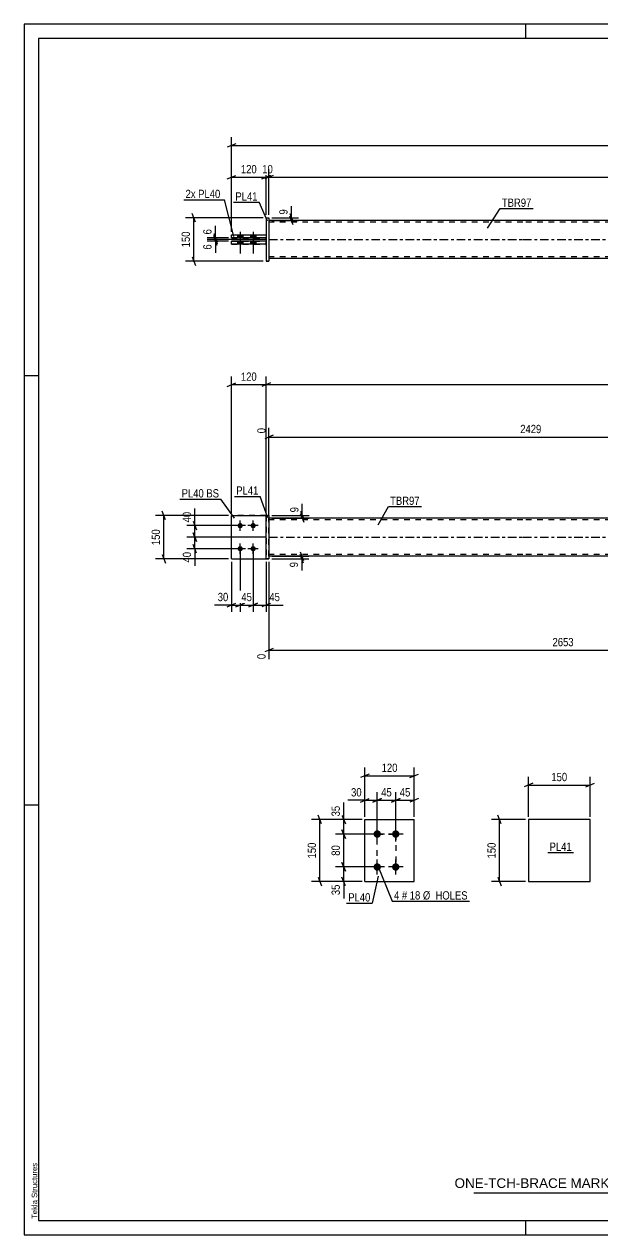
# Model space of a CAD drawing. Header units: millimetres. Extents: x 0 to 594, y 0 to 420.
# Drawn here: x 0 to 200.7, y 0 to 420 of the extents above; entities that cross this region are included whole.
import ezdxf

# ---------------------------------------------------------------- set-up
doc = ezdxf.new("R2010")
doc.units = ezdxf.units.MM
doc.linetypes.add('DXK_LINE_DOT2', pattern=[3.9198, 1.9599, -1.9599])
doc.linetypes.add('DXK_LINE_DOT3', pattern=[5.9187, 2.979, -0.9799, 0.9799, -0.9799])
doc.styles.add('Arial', font='ARIAL.TTF', dxfattribs={"height": 0.2})
doc.styles.add('Arial Narrow', font='ARIALN.TTF', dxfattribs={"height": 0.2})

# ---------------------------------------------------------------- blocks, each defined once
blk = doc.blocks.new('Unknown-582685858-1127')
at = {"color": 5, "linetype": 'Continuous'}
for p, q in [((594, 420), (0, 420)), ((0, 420), (0, 0)), ((174, 415), (174, 420)), ((589, 415), (5, 415)), ((5, 415), (5, 5)), ((5, 298), (0, 298)), ((5, 149), (0, 149)), ((5, 5), (589, 5)), ((174, 0), (174, 5)), ((0, 0), (594, 0))]:
    blk.add_line(p, q, dxfattribs=at)
at = {"color": 174, "linetype": 'Continuous', "style": 'Arial'}
blk.add_text('Tekla Structures', height=1.9102, rotation=90, dxfattribs=at).set_placement((4.5, 5.5))
blk = doc.blocks.new('Bolt-582685858-2203 - 2164')
at = {"linetype": 'Continuous'}
for points in [[(122.45, 137.75), (122.18, 137.78), (121.93, 137.86), (121.7, 138), (121.5, 138.18), (121.34, 138.4), (121.23, 138.64), (121.17, 138.9), (121.17, 139.17), (121.23, 139.44), (121.34, 139.68), (121.5, 139.9), (121.7, 140.08), (121.93, 140.21), (122.18, 140.3), (122.45, 140.32), (122.72, 140.3), (122.97, 140.21), (123.21, 140.08), (123.41, 139.9), (123.56, 139.68), (123.67, 139.44), (123.73, 139.17), (123.73, 138.9), (123.67, 138.64), (123.56, 138.4), (123.41, 138.18), (123.21, 138), (122.97, 137.86), (122.72, 137.78)], [(128.88, 137.75), (128.61, 137.78), (128.36, 137.86), (128.12, 138), (127.92, 138.18), (127.77, 138.4), (127.66, 138.64), (127.6, 138.9), (127.6, 139.17), (127.66, 139.44), (127.77, 139.68), (127.92, 139.9), (128.12, 140.08), (128.36, 140.21), (128.61, 140.3), (128.88, 140.32), (129.15, 140.3), (129.4, 140.21), (129.64, 140.08), (129.84, 139.9), (129.99, 139.68), (130.1, 139.44), (130.16, 139.17), (130.16, 138.9), (130.1, 138.64), (129.99, 138.4), (129.84, 138.18), (129.64, 138), (129.4, 137.86), (129.15, 137.78)], [(122.45, 126.32), (122.18, 126.35), (121.93, 126.43), (121.7, 126.57), (121.5, 126.75), (121.34, 126.97), (121.23, 127.21), (121.17, 127.47), (121.17, 127.74), (121.23, 128.01), (121.34, 128.25), (121.5, 128.47), (121.7, 128.65), (121.93, 128.78), (122.18, 128.87), (122.45, 128.9), (122.72, 128.87), (122.97, 128.78), (123.21, 128.65), (123.41, 128.47), (123.56, 128.25), (123.67, 128.01), (123.73, 127.74), (123.73, 127.47), (123.67, 127.21), (123.56, 126.97), (123.41, 126.75), (123.21, 126.57), (122.97, 126.43), (122.72, 126.35)], [(128.88, 126.32), (128.61, 126.35), (128.36, 126.43), (128.12, 126.57), (127.92, 126.75), (127.77, 126.97), (127.66, 127.21), (127.6, 127.47), (127.6, 127.74), (127.66, 128.01), (127.77, 128.25), (127.92, 128.47), (128.12, 128.65), (128.36, 128.78), (128.61, 128.87), (128.88, 128.9), (129.15, 128.87), (129.4, 128.78), (129.64, 128.65), (129.84, 128.47), (129.99, 128.25), (130.1, 128.01), (130.16, 127.74), (130.16, 127.47), (130.1, 127.21), (129.99, 126.97), (129.84, 126.75), (129.64, 126.57), (129.4, 126.43), (129.15, 126.35)]]:
    blk.add_hatch(color=1, dxfattribs=at).paths.add_polyline_path(points)
at = {"color": 1, "linetype": 'Continuous'}
for p, q in [((125.02, 139.04), (119.88, 139.04)), ((122.45, 136.47), (122.45, 141.61)), ((131.45, 139.04), (126.31, 139.04)), ((128.88, 136.47), (128.88, 141.61)), ((125.02, 127.61), (119.88, 127.61)), ((122.45, 125.04), (122.45, 130.18)), ((131.45, 127.61), (126.31, 127.61)), ((128.88, 125.04), (128.88, 130.18))]:
    blk.add_line(p, q, dxfattribs=at)
blk = doc.blocks.new('Part-582685858-2170 - 2164')
at = {"color": 2, "linetype": 'Continuous'}
for p, q in [((118.17, 122.61), (118.17, 144.04)), ((118.17, 144.04), (135.31, 144.04)), ((135.31, 122.61), (135.31, 144.04)), ((118.17, 122.61), (118.17, 122.61)), ((118.17, 122.61), (135.31, 122.61)), ((135.31, 122.61), (135.31, 122.61))]:
    blk.add_line(p, q, dxfattribs=at)
at = {"color": 7, "linetype": 'DXK_LINE_DOT2'}
for p, q in [((118.17, 144.04), (135.31, 144.04)), ((118.17, 122.61), (118.17, 122.61)), ((118.17, 122.61), (135.31, 122.61)), ((135.31, 122.61), (135.31, 122.61))]:
    blk.add_line(p, q, dxfattribs=at)
blk = doc.blocks.new('Part-582685858-1703 - 1672')
at = {"color": 2, "linetype": 'Continuous'}
for p, q in [((71.91, 234.53), (71.91, 249.53)), ((71.91, 249.53), (83.91, 249.53)), ((71.91, 234.53), (71.91, 234.53)), ((71.91, 234.53), (83.91, 234.53))]:
    blk.add_line(p, q, dxfattribs=at)
at = {"color": 7, "linetype": 'DXK_LINE_DOT2'}
for p, q in [((83.91, 249.53), (71.91, 249.53)), ((83.91, 249.53), (83.91, 234.53)), ((71.91, 234.53), (71.91, 234.53)), ((71.91, 234.53), (83.91, 234.53)), ((83.91, 234.53), (83.91, 234.53))]:
    blk.add_line(p, q, dxfattribs=at)
blk = doc.blocks.new('Part-582685858-1683 - 1672')
at = {"linetype": 'Continuous'}
blk.add_hatch(color=2, dxfattribs=at).paths.add_polyline_path([(473.2, 235.43), (472.4, 236.83), (474, 236.83)])
at = {"color": 2, "linetype": 'Continuous'}
for p, q in [((172.91, 248.63), (84.91, 248.63)), ((415.1, 248.63), (173.01, 248.63)), ((503.2, 248.63), (415.2, 248.63)), ((172.91, 235.43), (84.91, 235.43)), ((415.1, 235.43), (173.01, 235.43)), ((503.2, 235.43), (415.2, 235.43)), ((473.2, 235.43), (472.4, 236.83)), ((472.4, 236.83), (474, 236.83)), ((474, 236.83), (473.2, 235.43))]:
    blk.add_line(p, q, dxfattribs=at)
at = {"color": 7, "linetype": 'DXK_LINE_DOT2'}
for p, q in [((84.91, 235.43), (84.91, 248.63)), ((172.91, 248.03), (84.91, 248.03)), ((415.1, 248.03), (173.01, 248.03)), ((271.25, 248.63), (271.25, 248.03)), ((300.31, 248.63), (300.31, 248.03)), ((503.2, 248.03), (415.2, 248.03)), ((503.2, 235.43), (503.2, 248.63)), ((172.91, 236.03), (84.91, 236.03)), ((415.1, 236.03), (173.01, 236.03)), ((287.81, 235.43), (287.81, 236.03)), ((316.87, 235.43), (316.87, 236.03)), ((503.2, 236.03), (415.2, 236.03))]:
    blk.add_line(p, q, dxfattribs=at)
at = {"color": 7, "linetype": 'DXK_LINE_DOT3'}
for p, q in [((84.91, 242.03), (172.91, 242.03)), ((173.01, 242.03), (415.1, 242.03)), ((415.2, 242.03), (503.2, 242.03))]:
    blk.add_line(p, q, dxfattribs=at)
at = {"color": 2, "linetype": 'Continuous'}
blk.add_circle((473.2, 236.33), 1, dxfattribs=at)
blk = doc.blocks.new('Part-582685858-1708 - 1672')
at = {"color": 7, "linetype": 'DXK_LINE_DOT2'}
for p, q in [((71.91, 234.53), (71.91, 249.53)), ((71.91, 249.53), (83.91, 249.53)), ((83.91, 249.53), (71.91, 249.53)), ((83.91, 249.53), (83.91, 234.53)), ((71.91, 234.53), (71.91, 234.53)), ((71.91, 234.53), (83.91, 234.53)), ((71.91, 234.53), (83.91, 234.53)), ((83.91, 234.53), (83.91, 234.53))]:
    blk.add_line(p, q, dxfattribs=at)
blk = doc.blocks.new('Part-582685858-1713 - 1672')
at = {"color": 2, "linetype": 'Continuous'}
for p, q in [((83.91, 249.53), (84.91, 249.53)), ((83.91, 234.53), (83.91, 249.53)), ((84.91, 249.53), (84.91, 249.53)), ((84.91, 249.53), (84.91, 234.53)), ((83.91, 234.53), (84.91, 234.53))]:
    blk.add_line(p, q, dxfattribs=at)
at = {"color": 7, "linetype": 'DXK_LINE_DOT2'}
for p, q in [((83.91, 249.53), (84.91, 249.53)), ((84.91, 234.53), (83.91, 234.53)), ((83.91, 234.53), (83.91, 234.53)), ((84.91, 234.53), (84.91, 234.53))]:
    blk.add_line(p, q, dxfattribs=at)
blk = doc.blocks.new('Bolt-582685858-1720 - 1672')
at = {"linetype": 'Continuous'}
for points in [[(74.91, 245.13), (74.73, 245.15), (74.55, 245.2), (74.38, 245.3), (74.24, 245.42), (74.13, 245.58), (74.06, 245.75), (74.02, 245.93), (74.02, 246.12), (74.06, 246.31), (74.13, 246.48), (74.24, 246.63), (74.38, 246.76), (74.55, 246.85), (74.73, 246.91), (74.91, 246.93), (75.1, 246.91), (75.28, 246.85), (75.44, 246.76), (75.58, 246.63), (75.69, 246.48), (75.77, 246.31), (75.81, 246.12), (75.81, 245.93), (75.77, 245.75), (75.69, 245.58), (75.58, 245.42), (75.44, 245.3), (75.28, 245.2), (75.1, 245.15)], [(79.41, 245.13), (79.23, 245.15), (79.05, 245.2), (78.88, 245.3), (78.74, 245.42), (78.63, 245.58), (78.56, 245.75), (78.52, 245.93), (78.52, 246.12), (78.56, 246.31), (78.63, 246.48), (78.74, 246.63), (78.88, 246.76), (79.05, 246.85), (79.23, 246.91), (79.41, 246.93), (79.6, 246.91), (79.78, 246.85), (79.94, 246.76), (80.08, 246.63), (80.19, 246.48), (80.27, 246.31), (80.31, 246.12), (80.31, 245.93), (80.27, 245.75), (80.19, 245.58), (80.08, 245.42), (79.94, 245.3), (79.78, 245.2), (79.6, 245.15)], [(74.91, 237.13), (74.73, 237.15), (74.55, 237.2), (74.38, 237.3), (74.24, 237.42), (74.13, 237.58), (74.06, 237.75), (74.02, 237.93), (74.02, 238.12), (74.06, 238.31), (74.13, 238.48), (74.24, 238.63), (74.38, 238.76), (74.55, 238.85), (74.73, 238.91), (74.91, 238.93), (75.1, 238.91), (75.28, 238.85), (75.44, 238.76), (75.58, 238.63), (75.69, 238.48), (75.77, 238.31), (75.81, 238.12), (75.81, 237.93), (75.77, 237.75), (75.69, 237.58), (75.58, 237.42), (75.44, 237.3), (75.28, 237.2), (75.1, 237.15)], [(79.41, 237.13), (79.23, 237.15), (79.05, 237.2), (78.88, 237.3), (78.74, 237.42), (78.63, 237.58), (78.56, 237.75), (78.52, 237.93), (78.52, 238.12), (78.56, 238.31), (78.63, 238.48), (78.74, 238.63), (78.88, 238.76), (79.05, 238.85), (79.23, 238.91), (79.41, 238.93), (79.6, 238.91), (79.78, 238.85), (79.94, 238.76), (80.08, 238.63), (80.19, 238.48), (80.27, 238.31), (80.31, 238.12), (80.31, 237.93), (80.27, 237.75), (80.19, 237.58), (80.08, 237.42), (79.94, 237.3), (79.78, 237.2), (79.6, 237.15)]]:
    blk.add_hatch(color=1, dxfattribs=at).paths.add_polyline_path(points)
at = {"color": 1, "linetype": 'Continuous'}
for p, q in [((74.91, 244.23), (74.91, 247.83)), ((79.41, 244.23), (79.41, 247.83)), ((76.71, 246.03), (73.11, 246.03)), ((81.21, 246.03), (77.61, 246.03)), ((74.91, 236.23), (74.91, 239.83)), ((79.41, 236.23), (79.41, 239.83)), ((76.71, 238.03), (73.11, 238.03)), ((81.21, 238.03), (77.61, 238.03))]:
    blk.add_line(p, q, dxfattribs=at)
blk = doc.blocks.new('Bolt-582685858-1368 - 1364')
at = {"linetype": 'Continuous'}
for points in [[(74.01, 345.94), (75.81, 345.94), (75.81, 346.94), (74.01, 346.94)], [(74.01, 345.94), (75.81, 345.94), (75.81, 346.94), (74.01, 346.94)], [(74.01, 343.74), (75.81, 343.74), (75.81, 344.74), (74.01, 344.74)], [(74.01, 343.74), (75.81, 343.74), (75.81, 344.74), (74.01, 344.74)], [(78.51, 345.94), (80.31, 345.94), (80.31, 346.94), (78.51, 346.94)], [(78.51, 345.94), (80.31, 345.94), (80.31, 346.94), (78.51, 346.94)], [(78.51, 343.74), (80.31, 343.74), (80.31, 344.74), (78.51, 344.74)], [(78.51, 343.74), (80.31, 343.74), (80.31, 344.74), (78.51, 344.74)]]:
    blk.add_hatch(color=1, dxfattribs=at).paths.add_polyline_path(points)
at = {"color": 1, "linetype": 'Continuous'}
for p, q in [((74.01, 346.94), (74.01, 345.94)), ((74.01, 346.94), (74.01, 345.94)), ((74.01, 344.74), (74.01, 343.74)), ((74.01, 344.74), (74.01, 343.74)), ((74.91, 347.94), (74.91, 340.44)), ((74.91, 347.94), (74.91, 340.44)), ((75.81, 346.94), (75.81, 345.94)), ((75.81, 346.94), (75.81, 345.94)), ((75.81, 344.74), (75.81, 343.74)), ((75.81, 344.74), (75.81, 343.74)), ((78.51, 346.94), (78.51, 345.94)), ((78.51, 346.94), (78.51, 345.94)), ((78.51, 344.74), (78.51, 343.74)), ((78.51, 344.74), (78.51, 343.74)), ((79.41, 347.94), (79.41, 340.44)), ((79.41, 347.94), (79.41, 340.44)), ((80.31, 346.94), (80.31, 345.94)), ((80.31, 346.94), (80.31, 345.94)), ((80.31, 344.74), (80.31, 343.74)), ((80.31, 344.74), (80.31, 343.74))]:
    blk.add_line(p, q, dxfattribs=at)
blk = doc.blocks.new('Part-582685858-1402 - 1364')
at = {"linetype": 'Continuous'}
blk.add_hatch(color=2, dxfattribs=at).paths.add_polyline_path([(473.2, 345.34), (472.4, 346.74), (474, 346.74)])
at = {"color": 2, "linetype": 'Continuous'}
for p, q in [((172.91, 351.94), (84.91, 351.94)), ((415.1, 351.94), (173.01, 351.94)), ((503.2, 351.94), (415.2, 351.94)), ((271.25, 345.94), (271.25, 346.04)), ((271.25, 346.04), (271.25, 346.04)), ((271.25, 346.04), (300.31, 346.04)), ((271.25, 344.64), (271.25, 344.74)), ((271.25, 344.64), (300.31, 344.64)), ((287.81, 346.04), (287.81, 345.94)), ((287.81, 344.64), (287.81, 344.74)), ((300.31, 346.04), (300.31, 344.64)), ((473.2, 345.34), (472.4, 346.74)), ((472.4, 346.74), (474, 346.74)), ((474, 346.74), (473.2, 345.34)), ((172.91, 338.74), (84.91, 338.74)), ((415.1, 338.74), (173.01, 338.74)), ((503.2, 338.74), (415.2, 338.74))]:
    blk.add_line(p, q, dxfattribs=at)
at = {"color": 7, "linetype": 'DXK_LINE_DOT2'}
for p, q in [((84.91, 351.94), (84.91, 338.74)), ((172.91, 351.34), (84.91, 351.34)), ((415.1, 351.34), (173.01, 351.34)), ((503.2, 351.34), (415.2, 351.34)), ((503.2, 338.74), (503.2, 351.94)), ((271.25, 344.74), (271.25, 346.04)), ((271.25, 346.04), (300.31, 346.04)), ((271.25, 344.64), (300.31, 344.64)), ((287.81, 346.04), (316.87, 346.04)), ((287.81, 346.04), (287.81, 346.04)), ((287.81, 346.04), (316.87, 346.04)), ((287.81, 345.94), (287.81, 346.04)), ((287.81, 344.74), (287.81, 345.94)), ((287.81, 344.64), (287.81, 344.64)), ((287.81, 344.64), (287.81, 344.64)), ((316.87, 344.64), (287.81, 344.64)), ((287.81, 344.64), (316.87, 344.64)), ((316.87, 346.04), (316.87, 344.64)), ((172.91, 339.34), (84.91, 339.34)), ((415.1, 339.34), (173.01, 339.34)), ((503.2, 339.34), (415.2, 339.34))]:
    blk.add_line(p, q, dxfattribs=at)
at = {"color": 7, "linetype": 'DXK_LINE_DOT3'}
for p, q in [((84.91, 345.34), (172.91, 345.34)), ((173.01, 345.34), (415.1, 345.34)), ((415.2, 345.34), (503.2, 345.34))]:
    blk.add_line(p, q, dxfattribs=at)
at = {"color": 2, "linetype": 'Continuous'}
blk.add_circle((473.2, 346.24), 1, dxfattribs=at)
blk = doc.blocks.new('Part-582685858-1442 - 1364')
at = {"color": 2, "linetype": 'Continuous'}
for p, q in [((71.91, 343.74), (71.91, 344.74)), ((83.91, 344.74), (71.91, 344.74)), ((83.91, 343.74), (83.91, 344.74)), ((71.91, 343.74), (71.91, 343.74)), ((83.91, 343.74), (71.91, 343.74)), ((83.91, 343.74), (83.91, 343.74))]:
    blk.add_line(p, q, dxfattribs=at)
at = {"color": 7, "linetype": 'DXK_LINE_DOT2'}
for p, q in [((71.91, 344.74), (83.91, 344.74)), ((71.91, 343.74), (83.91, 343.74))]:
    blk.add_line(p, q, dxfattribs=at)
blk = doc.blocks.new('Part-582685858-1447 - 1364')
at = {"color": 2, "linetype": 'Continuous'}
for p, q in [((71.91, 345.94), (71.91, 346.94)), ((71.91, 346.94), (83.91, 346.94)), ((71.91, 345.94), (71.91, 345.94)), ((83.91, 345.94), (71.91, 345.94)), ((83.91, 346.94), (83.91, 345.94)), ((83.91, 345.94), (83.91, 345.94))]:
    blk.add_line(p, q, dxfattribs=at)
at = {"color": 7, "linetype": 'DXK_LINE_DOT2'}
for p, q in [((71.91, 346.94), (83.91, 346.94)), ((71.91, 345.94), (83.91, 345.94))]:
    blk.add_line(p, q, dxfattribs=at)
blk = doc.blocks.new('Part-582685858-1452 - 1364')
at = {"color": 2, "linetype": 'Continuous'}
for p, q in [((83.91, 352.84), (84.91, 352.84)), ((83.91, 352.84), (83.91, 337.84)), ((84.91, 352.84), (84.91, 352.84)), ((84.91, 352.84), (84.91, 337.84)), ((84.91, 337.84), (83.91, 337.84)), ((83.91, 337.84), (83.91, 337.84))]:
    blk.add_line(p, q, dxfattribs=at)
at = {"color": 7, "linetype": 'DXK_LINE_DOT2'}
for p, q in [((83.91, 352.84), (84.91, 352.84)), ((83.91, 337.84), (84.91, 337.84)), ((83.91, 337.84), (83.91, 337.84))]:
    blk.add_line(p, q, dxfattribs=at)
blk = doc.blocks.new('Part-582685858-2411 - 2407')
at = {"color": 2, "linetype": 'Continuous'}
for p, q in [((196.32, 144.04), (174.89, 144.04)), ((174.89, 144.04), (174.89, 122.61)), ((196.32, 122.61), (196.32, 144.04)), ((174.89, 122.61), (196.32, 122.61))]:
    blk.add_line(p, q, dxfattribs=at)
blk = doc.blocks.new('Rectangle-582685858-2393 - 2164')
at = {"color": 1, "linetype": 'DXK_LINE_DOT2'}
blk.add_lwpolyline([(122.45, 139.04), (128.88, 139.04), (128.88, 127.61), (122.45, 127.61), (122.45, 139.04)], close=True, dxfattribs=at)
blk = doc.blocks.new('StraightDimension-582685858-2303 - 2164')
at = {"color": 7, "linetype": 'Continuous'}
for p, q in [((117.17, 144.04), (107.97, 144.04)), ((110.22, 145.54), (111.42, 142.54)), ((110.82, 139.04), (110.82, 144.04)), ((121.45, 139.04), (107.97, 139.04)), ((111.42, 137.54), (110.22, 140.54))]:
    blk.add_line(p, q, dxfattribs=at)
at = {"color": 0}
blk.add_wipeout([(110.07, 149.42), (105.87, 149.42), (105.87, 144.56), (110.07, 144.56)], dxfattribs=at)
at = {"color": 7, "linetype": 'Continuous'}
blk.add_line((110.82, 144.04), (110.82, 149.94), dxfattribs=at)
blk.add_line((110.82, 144.04), (110.82, 149.94), dxfattribs=at)
at = {"color": 3, "style": 'Arial Narrow'}
blk.add_text('35', height=2.863, rotation=90.0002, dxfattribs=at).set_placement((109.47, 145.16))
blk = doc.blocks.new('StraightDimension-582685858-2280 - 2164')
at = {"color": 7, "linetype": 'Continuous'}
for p, q in [((121.45, 127.61), (107.97, 127.61)), ((110.22, 129.11), (111.42, 126.11)), ((110.82, 122.61), (110.82, 127.61)), ((117.17, 122.61), (107.97, 122.61)), ((111.42, 121.11), (110.22, 124.11))]:
    blk.add_line(p, q, dxfattribs=at)
at = {"color": 0}
blk.add_wipeout([(110.07, 122.08), (105.87, 122.08), (105.87, 117.23), (110.07, 117.23)], dxfattribs=at)
at = {"color": 7, "linetype": 'Continuous'}
blk.add_line((110.82, 122.61), (110.82, 116.7), dxfattribs=at)
blk.add_line((110.82, 122.61), (110.82, 116.7), dxfattribs=at)
at = {"color": 3, "style": 'Arial Narrow'}
blk.add_text('35', height=2.863, rotation=90.0002, dxfattribs=at).set_placement((109.47, 117.83))
blk = doc.blocks.new('StraightDimension-582685858-2293 - 2164')
at = {"color": 7, "linetype": 'Continuous'}
for p, q in [((121.45, 139.04), (107.97, 139.04)), ((110.22, 140.54), (111.42, 137.54)), ((110.82, 127.61), (110.82, 139.04)), ((121.45, 127.61), (107.97, 127.61)), ((111.42, 126.11), (110.22, 129.11))]:
    blk.add_line(p, q, dxfattribs=at)
at = {"color": 0}
blk.add_wipeout([(110.07, 135.75), (105.87, 135.75), (105.87, 130.9), (110.07, 130.9)], dxfattribs=at)
at = {"color": 3, "style": 'Arial Narrow'}
blk.add_text('80', height=2.863, rotation=90.0002, dxfattribs=at).set_placement((109.47, 131.5))
blk = doc.blocks.new('StraightDimension-582685858-2317 - 2164')
at = {"color": 7, "linetype": 'Continuous'}
for p, q in [((117.17, 144.04), (99.69, 144.04)), ((103.14, 142.54), (101.94, 145.54)), ((102.54, 122.61), (102.54, 144.04)), ((117.17, 122.61), (99.69, 122.61)), ((101.94, 124.11), (103.14, 121.11))]:
    blk.add_line(p, q, dxfattribs=at)
at = {"color": 0}
blk.add_wipeout([(101.79, 136.67), (97.59, 136.67), (97.59, 129.98), (101.79, 129.98)], dxfattribs=at)
at = {"color": 3, "style": 'Arial Narrow'}
blk.add_text('150', height=2.863, rotation=90.0002, dxfattribs=at).set_placement((101.19, 130.58))
blk = doc.blocks.new('StraightDimension-582685858-2334 - 2164')
at = {"color": 7, "linetype": 'Continuous'}
for p, q in [((116.67, 150.14), (119.67, 151.34)), ((118.17, 145.04), (118.17, 153.59)), ((123.95, 151.34), (120.95, 150.14)), ((122.45, 140.04), (122.45, 153.59)), ((118.17, 150.74), (122.45, 150.74))]:
    blk.add_line(p, q, dxfattribs=at)
at = {"color": 0}
blk.add_wipeout([(117.64, 151.49), (117.64, 155.69), (112.78, 155.69), (112.78, 151.49)], dxfattribs=at)
at = {"color": 7, "linetype": 'Continuous'}
blk.add_line((118.17, 150.74), (112.26, 150.74), dxfattribs=at)
blk.add_line((118.17, 150.74), (112.26, 150.74), dxfattribs=at)
at = {"color": 3, "style": 'Arial Narrow'}
blk.add_text('30', height=2.863, dxfattribs=at).set_placement((113.38, 152.09))
blk = doc.blocks.new('StraightDimension-582685858-2347 - 2164')
at = {"color": 7, "linetype": 'Continuous'}
for p, q in [((120.95, 150.14), (123.95, 151.34)), ((122.45, 140.04), (122.45, 153.59)), ((130.38, 151.34), (127.38, 150.14)), ((128.88, 140.04), (128.88, 153.59)), ((122.45, 150.74), (128.88, 150.74))]:
    blk.add_line(p, q, dxfattribs=at)
at = {"color": 0}
blk.add_wipeout([(128.09, 151.49), (128.09, 155.69), (123.24, 155.69), (123.24, 151.49)], dxfattribs=at)
at = {"color": 3, "style": 'Arial Narrow'}
blk.add_text('45', height=2.863, dxfattribs=at).set_placement((123.84, 152.09))
blk = doc.blocks.new('StraightDimension-582685858-2357 - 2164')
at = {"color": 7, "linetype": 'Continuous'}
for p, q in [((127.38, 150.14), (130.38, 151.34)), ((128.88, 140.04), (128.88, 153.59)), ((136.81, 151.34), (133.81, 150.14)), ((135.31, 145.04), (135.31, 153.59)), ((128.88, 150.74), (135.31, 150.74))]:
    blk.add_line(p, q, dxfattribs=at)
at = {"color": 0}
blk.add_wipeout([(134.52, 151.49), (134.52, 155.69), (129.67, 155.69), (129.67, 151.49)], dxfattribs=at)
at = {"color": 3, "style": 'Arial Narrow'}
blk.add_text('45', height=2.863, dxfattribs=at).set_placement((130.27, 152.09))
blk = doc.blocks.new('StraightDimension-582685858-2374 - 2164')
at = {"color": 7, "linetype": 'Continuous'}
for p, q in [((119.67, 159.84), (116.67, 158.64)), ((118.17, 145.04), (118.17, 162.09)), ((133.81, 158.64), (136.81, 159.84)), ((135.31, 145.04), (135.31, 162.09)), ((118.17, 159.24), (135.31, 159.24))]:
    blk.add_line(p, q, dxfattribs=at)
at = {"color": 0}
blk.add_wipeout([(130.08, 159.99), (130.08, 164.19), (123.39, 164.19), (123.39, 159.99)], dxfattribs=at)
at = {"color": 3, "style": 'Arial Narrow'}
blk.add_text('120', height=2.863, dxfattribs=at).set_placement((123.99, 160.59))
blk = doc.blocks.new('StraightDimension-582685858-1783 - 1672')
at = {"color": 7, "linetype": 'Continuous'}
for p, q in [((74.91, 237.03), (74.91, 216.1)), ((71.91, 233.53), (71.91, 216.1)), ((70.41, 217.9), (73.41, 219.1)), ((71.91, 218.5), (74.91, 218.5)), ((76.41, 219.1), (73.41, 217.9))]:
    blk.add_line(p, q, dxfattribs=at)
at = {"color": 0}
blk.add_wipeout([(71.39, 219.25), (71.39, 223.45), (66.53, 223.45), (66.53, 219.25)], dxfattribs=at)
at = {"color": 7, "linetype": 'Continuous'}
blk.add_line((71.91, 218.5), (66.01, 218.5), dxfattribs=at)
blk.add_line((71.91, 218.5), (66.01, 218.5), dxfattribs=at)
at = {"color": 3, "style": 'Arial Narrow'}
blk.add_text('30', height=2.863, dxfattribs=at).set_placement((67.13, 219.85))
blk = doc.blocks.new('StraightDimension-582685858-1793 - 1672')
at = {"color": 7, "linetype": 'Continuous'}
for p, q in [((74.91, 237.03), (74.91, 216.1)), ((79.41, 237.03), (79.41, 216.1)), ((73.41, 217.9), (76.41, 219.1)), ((74.91, 218.5), (79.41, 218.5)), ((80.91, 219.1), (77.91, 217.9))]:
    blk.add_line(p, q, dxfattribs=at)
at = {"color": 0}
blk.add_wipeout([(79.59, 219.25), (79.59, 223.45), (74.73, 223.45), (74.73, 219.25)], dxfattribs=at)
at = {"color": 3, "style": 'Arial Narrow'}
blk.add_text('45', height=2.863, dxfattribs=at).set_placement((75.33, 219.85))
blk = doc.blocks.new('StraightDimension-582685858-1732 - 1672')
at = {"color": 7, "linetype": 'Continuous'}
for p, q in [((266.52, 258.95), (266.52, 285.39)), ((86.41, 277.38), (83.41, 276.18)), ((84.91, 249.63), (84.91, 279.91)), ((265.02, 276.18), (268.02, 277.38)), ((84.91, 276.78), (266.52, 276.78))]:
    blk.add_line(p, q, dxfattribs=at)
at = {"color": 0, "linetype": 'Continuous'}
for points in [[(265.92, 285.99), (261.72, 285.99), (261.72, 277.48), (265.92, 277.48)], [(84.31, 280.51), (80.11, 280.51), (80.11, 277.48), (84.31, 277.48)]]:
    blk.add_wipeout(points, dxfattribs=at)
at = {"color": 0}
blk.add_wipeout([(179.97, 277.53), (179.97, 281.73), (171.46, 281.73), (171.46, 277.53)], dxfattribs=at)
at = {"color": 3, "linetype": 'Continuous', "style": 'Arial Narrow'}
for s, height, p in [('2429', 2.863, (265.32, 278.08)), ('0', 2.86, (83.71, 278.08))]:
    blk.add_text(s, height=height, rotation=90.0002, dxfattribs=at).set_placement(p)
at = {"color": 3, "style": 'Arial Narrow'}
blk.add_text('2429', height=2.863, dxfattribs=at).set_placement((172.06, 278.13))
blk = doc.blocks.new('StraightDimension-582685858-1864 - 1672')
at = {"color": 7, "linetype": 'Continuous'}
for p, q in [((85.91, 249.53), (98.87, 249.53)), ((85.91, 248.63), (98.87, 248.63)), ((95.87, 251.03), (97.07, 248.03)), ((97.07, 247.13), (95.87, 250.13)), ((96.47, 248.63), (96.47, 249.53))]:
    blk.add_line(p, q, dxfattribs=at)
at = {"color": 0}
blk.add_wipeout([(95.72, 253.08), (91.52, 253.08), (91.52, 250.05), (95.72, 250.05)], dxfattribs=at)
at = {"color": 7, "linetype": 'Continuous'}
blk.add_line((96.47, 249.53), (96.47, 253.61), dxfattribs=at)
blk.add_line((96.47, 249.53), (96.47, 253.61), dxfattribs=at)
at = {"color": 3, "style": 'Arial Narrow'}
blk.add_text('9', height=2.86, rotation=90.0002, dxfattribs=at).set_placement((95.12, 250.65))
blk = doc.blocks.new('StraightDimension-582685858-1800 - 1672')
at = {"color": 7, "linetype": 'Continuous'}
for p, q in [((79.41, 237.03), (79.41, 216.1)), ((83.91, 233.53), (83.91, 216.1)), ((77.91, 217.9), (80.91, 219.1)), ((79.41, 218.5), (83.91, 218.5)), ((85.41, 219.1), (82.41, 217.9))]:
    blk.add_line(p, q, dxfattribs=at)
at = {"color": 0}
blk.add_wipeout([(89.29, 219.25), (89.29, 223.45), (84.44, 223.45), (84.44, 219.25)], dxfattribs=at)
at = {"color": 7, "linetype": 'Continuous'}
blk.add_line((83.91, 218.5), (89.82, 218.5), dxfattribs=at)
blk.add_line((83.91, 218.5), (89.82, 218.5), dxfattribs=at)
at = {"color": 3, "style": 'Arial Narrow'}
blk.add_text('45', height=2.863, dxfattribs=at).set_placement((85.04, 219.85))
blk = doc.blocks.new('StraightDimension-582685858-2032 - 1672')
at = {"color": 7, "linetype": 'Continuous'}
for p, q in [((85.41, 295.55), (82.41, 294.35)), ((83.91, 250.53), (83.91, 297.8)), ((83.91, 294.95), (503.2, 294.95)), ((501.7, 294.35), (504.7, 295.55)), ((503.2, 250.53), (503.2, 297.8))]:
    blk.add_line(p, q, dxfattribs=at)
at = {"color": 0}
blk.add_wipeout([(297.81, 295.7), (297.81, 299.9), (289.3, 299.9), (289.3, 295.7)], dxfattribs=at)
at = {"color": 3, "style": 'Arial Narrow'}
blk.add_text('5016', height=2.863, dxfattribs=at).set_placement((289.9, 296.3))
blk = doc.blocks.new('StraightDimension-582685858-1848 - 1672')
at = {"color": 7, "linetype": 'Continuous'}
for p, q in [((84.91, 233.53), (84.91, 199.72)), ((288.91, 234.26), (288.91, 194.24)), ((86.41, 203.45), (83.41, 202.25)), ((84.91, 202.85), (288.91, 202.85)), ((287.41, 202.25), (290.41, 203.45))]:
    blk.add_line(p, q, dxfattribs=at)
at = {"color": 0}
blk.add_wipeout([(191.17, 203.6), (191.17, 207.8), (182.66, 207.8), (182.66, 203.6)], dxfattribs=at)
at = {"color": 0, "linetype": 'Continuous'}
for points in [[(84.31, 202.15), (80.11, 202.15), (80.11, 199.12), (84.31, 199.12)], [(288.31, 202.15), (284.11, 202.15), (284.11, 193.64), (288.31, 193.64)]]:
    blk.add_wipeout(points, dxfattribs=at)
at = {"color": 3, "style": 'Arial Narrow'}
blk.add_text('2653', height=2.863, dxfattribs=at).set_placement((183.26, 204.2))
at = {"color": 3, "linetype": 'Continuous', "style": 'Arial Narrow'}
for s, height, p in [('0', 2.86, (83.71, 199.72)), ('2653', 2.863, (287.71, 194.24))]:
    blk.add_text(s, height=height, rotation=90.0002, dxfattribs=at).set_placement(p)
blk = doc.blocks.new('StraightDimension-582685858-1855 - 1672')
at = {"color": 7, "linetype": 'Continuous'}
for p, q in [((85.91, 235.43), (98.72, 235.43)), ((95.72, 236.93), (96.92, 233.93)), ((96.92, 233.03), (95.72, 236.03)), ((96.32, 234.53), (96.32, 235.43)), ((85.91, 234.53), (98.72, 234.53))]:
    blk.add_line(p, q, dxfattribs=at)
at = {"color": 0}
blk.add_wipeout([(95.57, 234), (91.37, 234), (91.37, 230.97), (95.57, 230.97)], dxfattribs=at)
at = {"color": 7, "linetype": 'Continuous'}
blk.add_line((96.32, 234.53), (96.32, 230.45), dxfattribs=at)
blk.add_line((96.32, 234.53), (96.32, 230.45), dxfattribs=at)
at = {"color": 3, "style": 'Arial Narrow'}
blk.add_text('9', height=2.86, rotation=90.0002, dxfattribs=at).set_placement((94.97, 231.57))
blk = doc.blocks.new('StraightDimension-582685858-1873 - 1672')
at = {"color": 7, "linetype": 'Continuous'}
for p, q in [((73.91, 246.03), (56.36, 246.03)), ((58.61, 247.53), (59.81, 244.53)), ((59.21, 242.03), (59.21, 246.03)), ((83.91, 242.03), (56.36, 242.03)), ((59.81, 240.53), (58.61, 243.53))]:
    blk.add_line(p, q, dxfattribs=at)
at = {"color": 0}
blk.add_wipeout([(58.46, 251.41), (54.26, 251.41), (54.26, 246.55), (58.46, 246.55)], dxfattribs=at)
at = {"color": 7, "linetype": 'Continuous'}
blk.add_line((59.21, 246.03), (59.21, 251.93), dxfattribs=at)
blk.add_line((59.21, 246.03), (59.21, 251.93), dxfattribs=at)
at = {"color": 3, "style": 'Arial Narrow'}
blk.add_text('40', height=2.863, rotation=90.0002, dxfattribs=at).set_placement((57.86, 247.15))
blk = doc.blocks.new('StraightDimension-582685858-1886 - 1672')
at = {"color": 7, "linetype": 'Continuous'}
for p, q in [((83.91, 242.03), (56.36, 242.03)), ((58.61, 243.53), (59.81, 240.53)), ((59.81, 236.53), (58.61, 239.53)), ((59.21, 238.03), (59.21, 242.03)), ((73.91, 238.03), (56.36, 238.03))]:
    blk.add_line(p, q, dxfattribs=at)
at = {"color": 0}
blk.add_wipeout([(58.46, 237.5), (54.26, 237.5), (54.26, 232.65), (58.46, 232.65)], dxfattribs=at)
at = {"color": 7, "linetype": 'Continuous'}
blk.add_line((59.21, 238.03), (59.21, 232.12), dxfattribs=at)
blk.add_line((59.21, 238.03), (59.21, 232.12), dxfattribs=at)
at = {"color": 3, "style": 'Arial Narrow'}
blk.add_text('40', height=2.863, rotation=90.0002, dxfattribs=at).set_placement((57.86, 233.25))
blk = doc.blocks.new('StraightDimension-582685858-1949 - 1672')
at = {"color": 7, "linetype": 'Continuous'}
for p, q in [((70.91, 249.53), (45.56, 249.53)), ((49.01, 248.03), (47.81, 251.03)), ((48.41, 234.53), (48.41, 249.53)), ((47.81, 236.03), (49.01, 233.03)), ((70.91, 234.53), (45.56, 234.53))]:
    blk.add_line(p, q, dxfattribs=at)
at = {"color": 0}
blk.add_wipeout([(47.66, 245.37), (43.46, 245.37), (43.46, 238.68), (47.66, 238.68)], dxfattribs=at)
at = {"color": 3, "style": 'Arial Narrow'}
blk.add_text('150', height=2.863, rotation=90.0002, dxfattribs=at).set_placement((47.06, 239.28))
blk = doc.blocks.new('StraightDimension-582685858-2016 - 1672')
at = {"color": 7, "linetype": 'Continuous'}
for p, q in [((70.41, 294.35), (73.41, 295.55)), ((71.91, 250.53), (71.91, 297.8)), ((71.91, 294.95), (83.91, 294.95)), ((85.41, 295.55), (82.41, 294.35)), ((83.91, 250.53), (83.91, 297.8))]:
    blk.add_line(p, q, dxfattribs=at)
at = {"color": 0}
blk.add_wipeout([(81.25, 295.7), (81.25, 299.9), (74.57, 299.9), (74.57, 295.7)], dxfattribs=at)
at = {"color": 3, "style": 'Arial Narrow'}
blk.add_text('120', height=2.863, dxfattribs=at).set_placement((75.17, 296.3))
blk = doc.blocks.new('StraightDimension-582685858-1608 - 1364')
at = {"color": 7, "linetype": 'Continuous'}
for p, q in [((83.91, 345.34), (63.47, 345.34)), ((70.91, 344.74), (63.47, 344.74)), ((65.72, 346.84), (66.92, 343.84)), ((66.92, 343.24), (65.72, 346.24)), ((66.32, 344.74), (66.32, 345.34))]:
    blk.add_line(p, q, dxfattribs=at)
at = {"color": 0}
blk.add_wipeout([(65.57, 344.22), (61.37, 344.22), (61.37, 341.19), (65.57, 341.19)], dxfattribs=at)
at = {"color": 7, "linetype": 'Continuous'}
blk.add_line((66.32, 344.74), (66.32, 340.66), dxfattribs=at)
blk.add_line((66.32, 344.74), (66.32, 340.66), dxfattribs=at)
at = {"color": 3, "style": 'Arial Narrow'}
blk.add_text('6', height=2.86, rotation=90.0002, dxfattribs=at).set_placement((64.97, 341.79))
blk = doc.blocks.new('StraightDimension-582685858-1498 - 1364')
at = {"color": 7, "linetype": 'Continuous'}
for p, q in [((73.41, 378.54), (70.41, 377.34)), ((71.91, 347.94), (71.91, 380.79)), ((514.7, 377.34), (517.7, 378.54)), ((516.2, 347.94), (516.2, 380.79)), ((71.91, 377.94), (516.2, 377.94))]:
    blk.add_line(p, q, dxfattribs=at)
at = {"color": 0}
blk.add_wipeout([(298.31, 378.69), (298.31, 382.89), (289.8, 382.89), (289.8, 378.69)], dxfattribs=at)
at = {"color": 3, "style": 'Arial Narrow'}
blk.add_text('5266', height=2.863, dxfattribs=at).set_placement((290.4, 379.29))
blk = doc.blocks.new('StraightDimension-582685858-1539 - 1364')
at = {"color": 7, "linetype": 'Continuous'}
for p, q in [((71.91, 347.94), (71.91, 369.78)), ((83.91, 353.84), (83.91, 369.78)), ((70.41, 366.33), (73.41, 367.53)), ((71.91, 366.93), (83.91, 366.93)), ((85.41, 367.53), (82.41, 366.33))]:
    blk.add_line(p, q, dxfattribs=at)
at = {"color": 0}
blk.add_wipeout([(81.25, 367.68), (81.25, 371.88), (74.57, 371.88), (74.57, 367.68)], dxfattribs=at)
at = {"color": 3, "style": 'Arial Narrow'}
blk.add_text('120', height=2.863, dxfattribs=at).set_placement((75.17, 368.28))
blk = doc.blocks.new('StraightDimension-582685858-1549 - 1364')
at = {"color": 7, "linetype": 'Continuous'}
for p, q in [((83.91, 353.84), (83.91, 369.78)), ((84.91, 353.84), (84.91, 369.78)), ((82.41, 366.33), (85.41, 367.53)), ((86.41, 367.53), (83.41, 366.33)), ((83.91, 366.93), (84.91, 366.93))]:
    blk.add_line(p, q, dxfattribs=at)
at = {"color": 0}
blk.add_wipeout([(86.84, 367.68), (86.84, 371.88), (81.98, 371.88), (81.98, 367.68)], dxfattribs=at)
at = {"color": 3, "style": 'Arial Narrow'}
blk.add_text('10', height=2.863, dxfattribs=at).set_placement((82.58, 368.28))
blk = doc.blocks.new('StraightDimension-582685858-1470 - 1364')
at = {"color": 7, "linetype": 'Continuous'}
for p, q in [((82.91, 352.84), (55.97, 352.84)), ((59.42, 351.34), (58.22, 354.34)), ((58.82, 337.84), (58.82, 352.84)), ((82.91, 337.84), (55.97, 337.84)), ((58.22, 339.34), (59.42, 336.34))]:
    blk.add_line(p, q, dxfattribs=at)
at = {"color": 0}
blk.add_wipeout([(58.07, 348.68), (53.87, 348.68), (53.87, 342), (58.07, 342)], dxfattribs=at)
at = {"color": 3, "style": 'Arial Narrow'}
blk.add_text('150', height=2.863, rotation=90.0002, dxfattribs=at).set_placement((57.47, 342.6))
blk = doc.blocks.new('StraightDimension-582685858-1529 - 1364')
at = {"color": 7, "linetype": 'Continuous'}
for p, q in [((84.91, 353.84), (84.91, 369.78)), ((503.2, 353.84), (503.2, 369.78)), ((86.41, 367.53), (83.41, 366.33)), ((84.91, 366.93), (503.2, 366.93)), ((501.7, 366.33), (504.7, 367.53))]:
    blk.add_line(p, q, dxfattribs=at)
at = {"color": 0}
blk.add_wipeout([(298.31, 367.68), (298.31, 371.88), (289.8, 371.88), (289.8, 367.68)], dxfattribs=at)
at = {"color": 3, "style": 'Arial Narrow'}
blk.add_text('5006', height=2.863, dxfattribs=at).set_placement((290.4, 368.28))
blk = doc.blocks.new('StraightDimension-582685858-1590 - 1364')
at = {"color": 7, "linetype": 'Continuous'}
for p, q in [((70.91, 345.94), (63.47, 345.94)), ((83.91, 345.34), (63.47, 345.34)), ((65.72, 347.44), (66.92, 344.44)), ((66.92, 343.84), (65.72, 346.84)), ((66.32, 345.34), (66.32, 345.94))]:
    blk.add_line(p, q, dxfattribs=at)
at = {"color": 0}
blk.add_wipeout([(65.57, 349.49), (61.37, 349.49), (61.37, 346.47), (65.57, 346.47)], dxfattribs=at)
at = {"color": 7, "linetype": 'Continuous'}
blk.add_line((66.32, 345.94), (66.32, 350.02), dxfattribs=at)
blk.add_line((66.32, 345.94), (66.32, 350.02), dxfattribs=at)
at = {"color": 3, "style": 'Arial Narrow'}
blk.add_text('6', height=2.86, rotation=90.0002, dxfattribs=at).set_placement((64.97, 347.07))
blk = doc.blocks.new('StraightDimension-582685858-1625 - 1364')
at = {"color": 7, "linetype": 'Continuous'}
for p, q in [((85.91, 352.84), (95.09, 352.84)), ((92.09, 354.34), (93.29, 351.34)), ((93.29, 350.44), (92.09, 353.44)), ((92.69, 351.94), (92.69, 352.84)), ((85.91, 351.94), (95.09, 351.94))]:
    blk.add_line(p, q, dxfattribs=at)
at = {"color": 0}
blk.add_wipeout([(91.94, 356.39), (87.74, 356.39), (87.74, 353.37), (91.94, 353.37)], dxfattribs=at)
at = {"color": 7, "linetype": 'Continuous'}
blk.add_line((92.69, 352.84), (92.69, 356.92), dxfattribs=at)
blk.add_line((92.69, 352.84), (92.69, 356.92), dxfattribs=at)
at = {"color": 3, "style": 'Arial Narrow'}
blk.add_text('9', height=2.86, rotation=90.0002, dxfattribs=at).set_placement((91.34, 353.97))
blk = doc.blocks.new('StraightDimension-582685858-2413 - 2407')
at = {"color": 7, "linetype": 'Continuous'}
for p, q in [((176.39, 156.64), (173.39, 155.44)), ((174.89, 145.04), (174.89, 158.89)), ((174.89, 156.04), (196.32, 156.04)), ((194.82, 155.44), (197.82, 156.64)), ((196.32, 145.04), (196.32, 158.89))]:
    blk.add_line(p, q, dxfattribs=at)
at = {"color": 0}
blk.add_wipeout([(188.95, 156.79), (188.95, 160.99), (182.26, 160.99), (182.26, 156.79)], dxfattribs=at)
at = {"color": 3, "style": 'Arial Narrow'}
blk.add_text('150', height=2.863, dxfattribs=at).set_placement((182.86, 157.39))
blk = doc.blocks.new('StraightDimension-582685858-2424 - 2407')
at = {"color": 7, "linetype": 'Continuous'}
for p, q in [((173.89, 144.04), (162.04, 144.04)), ((165.49, 142.54), (164.29, 145.54)), ((164.89, 122.61), (164.89, 144.04)), ((173.89, 122.61), (162.04, 122.61)), ((164.29, 124.11), (165.49, 121.11))]:
    blk.add_line(p, q, dxfattribs=at)
at = {"color": 0}
blk.add_wipeout([(164.14, 136.67), (159.94, 136.67), (159.94, 129.98), (164.14, 129.98)], dxfattribs=at)
at = {"color": 3, "style": 'Arial Narrow'}
blk.add_text('150', height=2.863, rotation=90.0002, dxfattribs=at).set_placement((163.54, 130.58))
blk = doc.blocks.new('Unknown-582685858-4992')
at = {"color": 7, "linetype": 'Continuous'}
blk.add_line((156, 14.5), (226, 14.5), dxfattribs=at)
at = {"color": 7, "style": 'Arial'}
blk.add_text('ONE-TCH-BRACE MARKED AS TBR97', height=3.3428, dxfattribs=at).set_placement((149.28, 16.25))
blk = doc.blocks.new('Mark-582685858-2166 - 2164')
at = {"color": 0}
blk.add_wipeout([(120.07, 115.64), (120.07, 118.64), (112.4, 118.64), (112.4, 115.64)], dxfattribs=at)
blk.add_wipeout([(120.07, 115.64), (120.07, 118.64), (112.4, 118.64), (112.4, 115.64)], dxfattribs=at)
at = {"color": 30, "linetype": 'Continuous'}
for p in [(122.83, 124.44), (111.8, 115.04)]:
    blk.add_line(p, (120.67, 115.04), dxfattribs=at)
at = {"color": 3, "style": 'Arial Narrow'}
blk.add_text('PL40', height=2.863, dxfattribs=at).set_placement((112.4, 115.64))
blk = doc.blocks.new('Mark-582685858-2199 - 2164')
at = {"color": 0}
blk.add_wipeout([(130.11, 116.32), (130.11, 119.32), (128.28, 119.32), (128.28, 116.32)], dxfattribs=at)
blk.add_wipeout([(130.11, 116.32), (130.11, 119.32), (128.28, 119.32), (128.28, 116.32)], dxfattribs=at)
at = {"color": 7, "linetype": 'Continuous'}
blk.add_line((122.63, 127.99), (127.68, 115.72), dxfattribs=at)
at = {"color": 0}
blk.add_wipeout([(132.84, 116.32), (132.84, 119.32), (131.01, 119.32), (131.01, 116.32)], dxfattribs=at)
blk.add_wipeout([(132.84, 116.32), (132.84, 119.32), (131.01, 119.32), (131.01, 116.32)], dxfattribs=at)
at = {"color": 3, "style": 'Arial Narrow'}
blk.add_text('4', height=2.86, dxfattribs=at).set_placement((128.28, 116.32))
at = {"color": 0}
blk.add_wipeout([(137.4, 116.32), (137.4, 119.32), (133.74, 119.32), (133.74, 116.32)], dxfattribs=at)
blk.add_wipeout([(137.4, 116.32), (137.4, 119.32), (133.74, 119.32), (133.74, 116.32)], dxfattribs=at)
at = {"color": 3, "style": 'Arial Narrow'}
blk.add_text('#', height=2.86, dxfattribs=at).set_placement((131.01, 116.32))
at = {"color": 0}
blk.add_wipeout([(153.82, 116.32), (153.82, 119.32), (138.3, 119.32), (138.3, 116.32)], dxfattribs=at)
blk.add_wipeout([(153.82, 116.32), (153.82, 119.32), (138.3, 119.32), (138.3, 116.32)], dxfattribs=at)
at = {"color": 7, "linetype": 'Continuous'}
blk.add_line((127.68, 115.72), (154.42, 115.72), dxfattribs=at)
at = {"color": 3, "style": 'Arial Narrow'}
for s, p in [('18', (133.74, 116.32)), ('Ø  HOLES', (138.3, 116.32))]:
    blk.add_text(s, height=2.863, dxfattribs=at).set_placement(p)
blk = doc.blocks.new('Mark-582685858-1679 - 1672')
at = {"color": 0}
blk.add_wipeout([(137.16, 253.24), (137.16, 256.24), (126.93, 256.24), (126.93, 253.24)], dxfattribs=at)
blk.add_wipeout([(137.16, 253.24), (137.16, 256.24), (126.93, 256.24), (126.93, 253.24)], dxfattribs=at)
at = {"color": 30, "linetype": 'Continuous'}
for p, q in [((122.81, 246.29), (126.33, 252.64)), ((126.33, 252.64), (137.76, 252.64))]:
    blk.add_line(p, q, dxfattribs=at)
at = {"color": 3, "style": 'Arial Narrow'}
blk.add_text('TBR97', height=2.863, dxfattribs=at).set_placement((126.93, 253.24))
blk = doc.blocks.new('Mark-582685858-1709 - 1672')
at = {"color": 0}
blk.add_wipeout([(81.23, 256.78), (81.23, 259.78), (73.55, 259.78), (73.55, 256.78)], dxfattribs=at)
blk.add_wipeout([(81.23, 256.78), (81.23, 259.78), (73.55, 259.78), (73.55, 256.78)], dxfattribs=at)
at = {"color": 30, "linetype": 'Continuous'}
for p in [(72.95, 256.18), (84.55, 248.72)]:
    blk.add_line(p, (81.83, 256.18), dxfattribs=at)
at = {"color": 3, "style": 'Arial Narrow'}
blk.add_text('PL41', height=2.863, dxfattribs=at).set_placement((73.55, 256.78))
blk = doc.blocks.new('MarkSet-582685858-2092 - 1672')
at = {"color": 0}
blk.add_wipeout([(62.29, 255.82), (62.29, 258.82), (54.61, 258.82), (54.61, 255.82)], dxfattribs=at)
blk.add_wipeout([(62.29, 255.82), (62.29, 258.82), (54.61, 258.82), (54.61, 255.82)], dxfattribs=at)
blk.add_wipeout([(67.57, 255.82), (67.57, 258.82), (63.19, 258.82), (63.19, 255.82)], dxfattribs=at)
blk.add_wipeout([(67.57, 255.82), (67.57, 258.82), (63.19, 258.82), (63.19, 255.82)], dxfattribs=at)
at = {"color": 30, "linetype": 'Continuous'}
for p in [(54.01, 255.22), (72.95, 248.59)]:
    blk.add_line(p, (68.17, 255.22), dxfattribs=at)
at = {"color": 3, "style": 'Arial Narrow'}
for s, p in [('PL40', (54.61, 255.82)), ('BS', (63.19, 255.82))]:
    blk.add_text(s, height=2.863, dxfattribs=at).set_placement(p)
blk = doc.blocks.new('MarkSet-582685858-1663 - 1364')
at = {"color": 0}
blk.add_wipeout([(59.44, 359.7), (59.44, 362.7), (55.97, 362.7), (55.97, 359.7)], dxfattribs=at)
blk.add_wipeout([(59.44, 359.7), (59.44, 362.7), (55.97, 362.7), (55.97, 359.7)], dxfattribs=at)
blk.add_wipeout([(68.02, 359.7), (68.02, 362.7), (60.34, 362.7), (60.34, 359.7)], dxfattribs=at)
blk.add_wipeout([(68.02, 359.7), (68.02, 362.7), (60.34, 362.7), (60.34, 359.7)], dxfattribs=at)
at = {"color": 30, "linetype": 'Continuous'}
for p in [(55.37, 359.1), (72.76, 346.32)]:
    blk.add_line(p, (69.52, 359.1), dxfattribs=at)
at = {"color": 3, "style": 'Arial Narrow'}
for s, p in [('2x', (55.97, 359.7)), ('PL40', (60.34, 359.7))]:
    blk.add_text(s, height=2.863, dxfattribs=at).set_placement(p)
blk = doc.blocks.new('Mark-582685858-1397 - 1364')
at = {"color": 0}
blk.add_wipeout([(175.93, 356.64), (175.93, 359.64), (165.7, 359.64), (165.7, 356.64)], dxfattribs=at)
blk.add_wipeout([(175.93, 356.64), (175.93, 359.64), (165.7, 359.64), (165.7, 356.64)], dxfattribs=at)
at = {"color": 30, "linetype": 'Continuous'}
for p, q in [((160.69, 349.29), (165.1, 356.04)), ((165.1, 356.04), (176.53, 356.04))]:
    blk.add_line(p, q, dxfattribs=at)
at = {"color": 3, "style": 'Arial Narrow'}
blk.add_text('TBR97', height=2.863, dxfattribs=at).set_placement((165.7, 356.64))
blk = doc.blocks.new('Mark-582685858-1448 - 1364')
at = {"color": 0}
blk.add_wipeout([(80.93, 358.82), (80.93, 361.82), (73.25, 361.82), (73.25, 358.82)], dxfattribs=at)
blk.add_wipeout([(80.93, 358.82), (80.93, 361.82), (73.25, 361.82), (73.25, 358.82)], dxfattribs=at)
at = {"color": 30, "linetype": 'Continuous'}
for p in [(72.65, 358.22), (84.44, 351.71)]:
    blk.add_line(p, (81.53, 358.22), dxfattribs=at)
at = {"color": 3, "style": 'Arial Narrow'}
blk.add_text('PL41', height=2.863, dxfattribs=at).set_placement((73.25, 358.82))
blk = doc.blocks.new('Mark-582685858-2409 - 2407')
at = {"color": 0}
blk.add_wipeout([(189.91, 133.21), (189.91, 136.21), (182.24, 136.21), (182.24, 133.21)], dxfattribs=at)
blk.add_wipeout([(189.91, 133.21), (189.91, 136.21), (182.24, 136.21), (182.24, 133.21)], dxfattribs=at)
at = {"color": 30, "linetype": 'Continuous'}
blk.add_line((181.64, 132.61), (190.51, 132.61), dxfattribs=at)
at = {"color": 3, "style": 'Arial Narrow'}
blk.add_text('PL41', height=2.863, dxfattribs=at).set_placement((182.24, 133.21))

msp = doc.modelspace()

# ---------------------------------------------------------------- block references
for name in ['Unknown-582685858-1127', 'Part-582685858-1452 - 1364', 'Part-582685858-1402 - 1364', 'Part-582685858-1447 - 1364', 'Part-582685858-1442 - 1364', 'Bolt-582685858-1368 - 1364', 'Part-582685858-1703 - 1672', 'Part-582685858-1708 - 1672', 'Bolt-582685858-1720 - 1672', 'Part-582685858-1713 - 1672', 'Part-582685858-1683 - 1672', 'Part-582685858-2170 - 2164', 'Part-582685858-2411 - 2407', 'Bolt-582685858-2203 - 2164', 'Rectangle-582685858-2393 - 2164', 'Unknown-582685858-4992']:
    msp.add_blockref(name, (0, 0))

# ---------------------------------------------------------------- next in the draw order: block references
for name in ['StraightDimension-582685858-1608 - 1364', 'StraightDimension-582685858-1732 - 1672', 'StraightDimension-582685858-1783 - 1672', 'StraightDimension-582685858-2413 - 2407', 'StraightDimension-582685858-2303 - 2164', 'Mark-582685858-2409 - 2407', 'StraightDimension-582685858-2280 - 2164']:
    msp.add_blockref(name, (0, 0))

# ---------------------------------------------------------------- next in the draw order: block references
for name in ['StraightDimension-582685858-1498 - 1364', 'StraightDimension-582685858-1864 - 1672', 'StraightDimension-582685858-1793 - 1672', 'StraightDimension-582685858-2424 - 2407', 'StraightDimension-582685858-2293 - 2164']:
    msp.add_blockref(name, (0, 0))

# ---------------------------------------------------------------- next in the draw order: block references
for name in ['StraightDimension-582685858-1539 - 1364', 'StraightDimension-582685858-2032 - 1672', 'StraightDimension-582685858-1800 - 1672', 'StraightDimension-582685858-2317 - 2164']:
    msp.add_blockref(name, (0, 0))

# ---------------------------------------------------------------- next in the draw order: block references
for name in ['StraightDimension-582685858-1549 - 1364', 'Mark-582685858-1679 - 1672', 'StraightDimension-582685858-1873 - 1672', 'StraightDimension-582685858-1848 - 1672', 'StraightDimension-582685858-2334 - 2164', 'Mark-582685858-2166 - 2164']:
    msp.add_blockref(name, (0, 0))

# ---------------------------------------------------------------- next in the draw order: block references
for name in ['StraightDimension-582685858-1470 - 1364', 'StraightDimension-582685858-1855 - 1672', 'StraightDimension-582685858-2347 - 2164', 'Mark-582685858-2199 - 2164']:
    msp.add_blockref(name, (0, 0))

# ---------------------------------------------------------------- next in the draw order: block references
for name in ['StraightDimension-582685858-1529 - 1364', 'StraightDimension-582685858-1590 - 1364', 'StraightDimension-582685858-1886 - 1672', 'StraightDimension-582685858-2357 - 2164']:
    msp.add_blockref(name, (0, 0))

# ---------------------------------------------------------------- next in the draw order: block references
for name in ['MarkSet-582685858-1663 - 1364', 'Mark-582685858-1397 - 1364', 'StraightDimension-582685858-1625 - 1364', 'StraightDimension-582685858-1949 - 1672', 'StraightDimension-582685858-2374 - 2164']:
    msp.add_blockref(name, (0, 0))

# ---------------------------------------------------------------- next in the draw order: block references
for name in ['Mark-582685858-1448 - 1364', 'StraightDimension-582685858-2016 - 1672']:
    msp.add_blockref(name, (0, 0))

# ---------------------------------------------------------------- next in the draw order: block references
msp.add_blockref('Mark-582685858-1709 - 1672', (0, 0))

# ---------------------------------------------------------------- next in the draw order: block references
msp.add_blockref('MarkSet-582685858-2092 - 1672', (0, 0))

doc.saveas('drawing.dxf')
